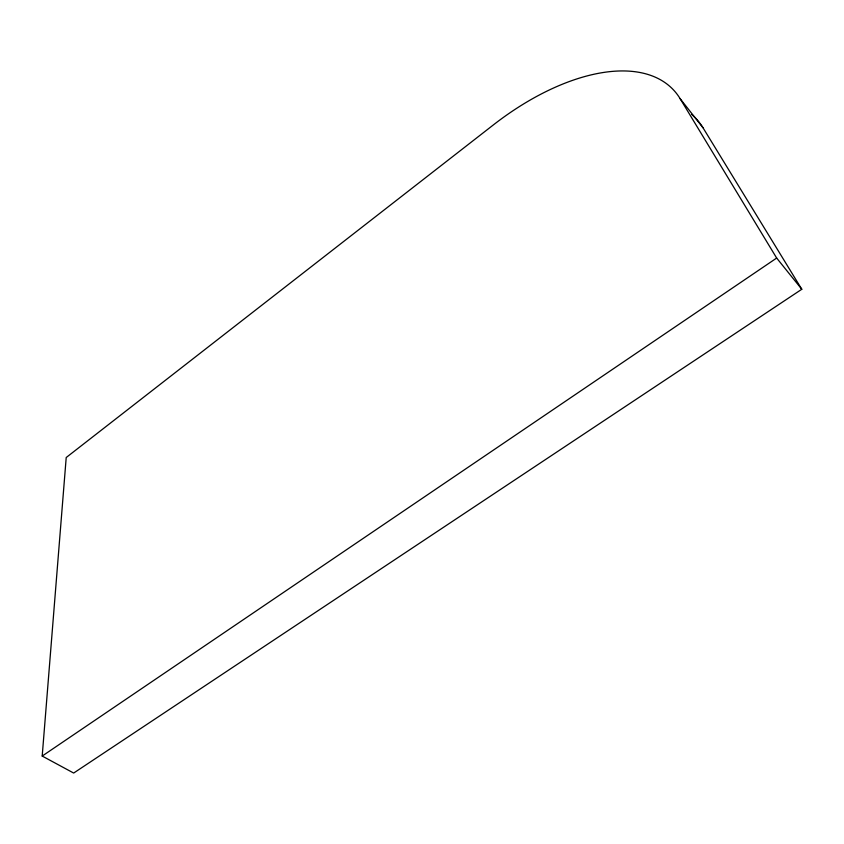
<?xml version="1.0" encoding="UTF-8"?>
<svg xmlns="http://www.w3.org/2000/svg" width="844" height="844" viewBox="0 0 844 844"><rect width="100%" height="100%" fill="white"/><g stroke="black" fill="none" stroke-linecap="round" stroke-linejoin="round"><path stroke-width="1.27" d="M42.2 756.055L66.212 457.522L493.55 124.775A187.02 99.001 -43.1 0 1 680.137 98.695L702.978 127.729L801.8 289.26L73.671 773.051L42.2 756.055L776.67 258.053L801.8 289.26M680.137 98.695L776.67 258.053M691.753 114.489A184.013 101.185 -42.8 0 1 702.978 127.729"/></g></svg>
